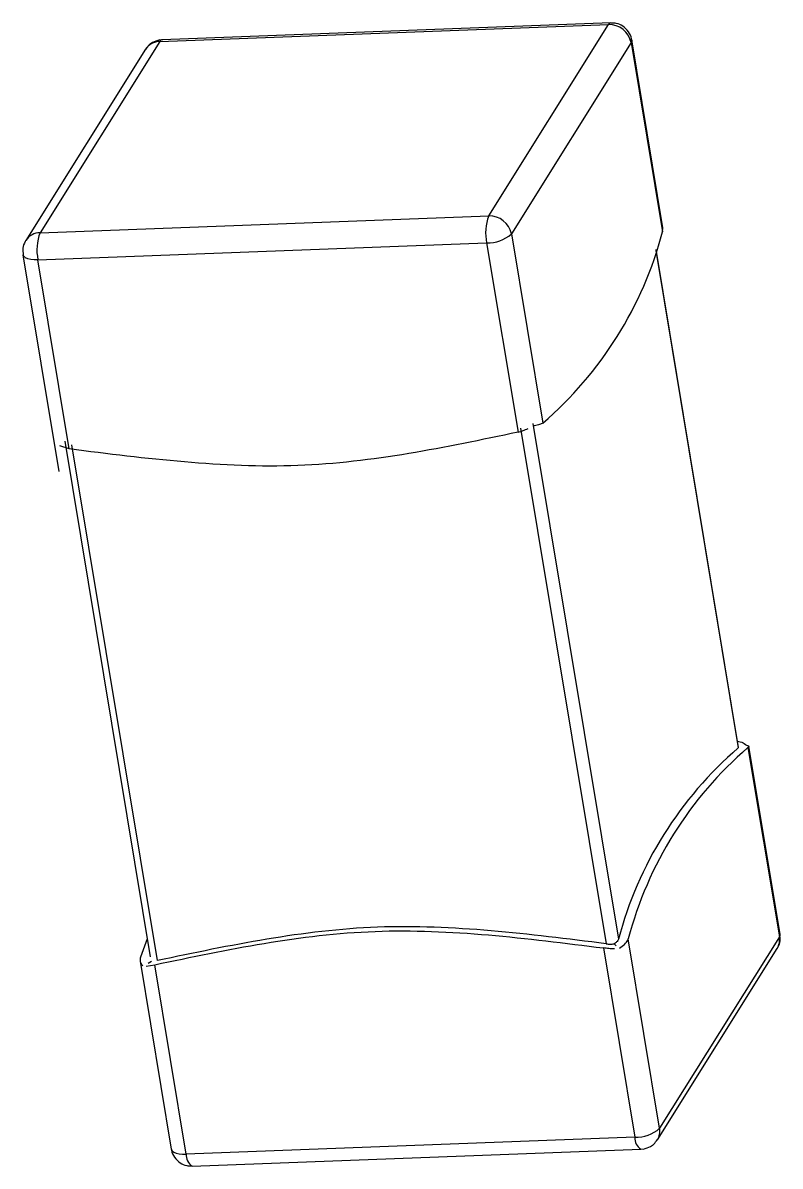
# Model space of a CAD drawing. Header units: millimetres. Extents: x -294 to 2792, y 5 to 1659.
# Drawn here: x 713.8973 to 714.0456, y 558.9704 to 559.1944 of the extents above; entities that cross this region are included whole.
import ezdxf

# ---------------------------------------------------------------- set-up
doc = ezdxf.new("R2010")
doc.units = ezdxf.units.MM
doc.layers.get('0').update_dxf_attribs({"lineweight": 18})

msp = doc.modelspace()

# ---------------------------------------------------------------- linework, layer by layer
at = {"color": 7, "linetype": 'Continuous', "lineweight": 25}
for p, q in [((713.9241281538181, 559.1907129909674), (714.0119946855621, 559.1940053878733)), ((714.0124498506706, 559.1943523324913), (713.9245833189266, 559.1910599355855)), ((713.9885451083395, 559.1565275127195), (714.0119946855621, 559.1940053878733)), ((713.9241281538181, 559.1907129909674), (713.9006785765955, 559.1532351158137)), ((713.924670717297, 559.1909883531833), (713.9240791112132, 559.1910089166314)), ((714.0164199112787, 559.1904982852961), (713.9929703340564, 559.1530204101422)), ((714.0164199112787, 559.1904982852961), (714.0225658357824, 559.1534134529237)), ((714.0226456344784, 559.154202418652), (714.0165458032227, 559.1910091219374)), ((713.9213421561717, 559.1891844216741), (713.8978925789494, 559.1517065465201)), ((713.9006785765955, 559.1532351158137), (713.9885451083395, 559.1565275127195)), ((714.0225658357824, 559.1534134529237), (714.0226317739209, 559.1542009366648)), ((713.9929703340564, 559.1530204101422), (713.99911625856, 559.1159355777698)), ((713.9002639714877, 559.1479553927119), (713.9881305032318, 559.1512477896179)), ((713.9881305032318, 559.1512477896179), (713.9942764277353, 559.1141629572456)), ((714.0212449112764, 559.1497865096981), (714.037401047717, 559.0522995309151)), ((714.0374868640422, 559.0524169483191), (714.0213180081364, 559.1499806770257)), ((713.8973373423906, 559.1489308812119), (713.9043788491203, 559.1064420584859)), ((713.9064098959914, 559.1108705603398), (713.9002639714877, 559.1479553927119)), ((713.9972061165655, 559.1158640039242), (714.0139514704946, 559.0148216557614)), ((713.9947862011531, 559.1149776936619), (714.0115315550825, 559.013935345499)), ((713.9064098959914, 559.1108705603398), (713.9045632177563, 559.1114585624177)), ((713.9055193008326, 559.1124284593268), (713.9222646547618, 559.0113861111637)), ((713.9236650233382, 559.0106429485933), (713.9069196694093, 559.1116852967561)), ((714.037401047717, 559.0522995309151), (714.0374800483557, 559.0524162200596)), ((714.0393111897115, 559.0523711047609), (714.0454571142151, 559.0152862723886)), ((714.0455830061591, 559.0157971090299), (714.0394828908301, 559.0526055264279)), ((713.9216709447146, 559.0149295684364), (713.9203545127673, 559.0113145373181)), ((714.0220075369926, 558.9778083972348), (714.015861612489, 559.0148932296071)), ((714.0454571142151, 559.0152862723886), (714.0220075369926, 558.9778083972348)), ((714.0110217816645, 559.0131206090826), (714.0171677061679, 558.9760357767104)), ((714.0130829256916, 559.0139146077998), (714.0135148266929, 559.0135656513861)), ((714.0215781923779, 558.9755435685679), (714.0450277696003, 559.0130214437218)), ((713.9202747140714, 559.0105255715896), (713.9263745453271, 558.9737188683043)), ((713.9218280109601, 559.0101301067886), (713.9225149444247, 559.0105209575362)), ((713.9214548309178, 559.009533678337), (713.9231552499205, 559.0098282121768)), ((713.929301174424, 558.9727433798046), (713.9231552499203, 559.0098282121768)), ((714.0171677061679, 558.9760357767104), (713.929301174424, 558.9727433798046)), ((713.930470497879, 558.9703756577504), (714.0183370296231, 558.9736680546562)), ((714.0180742165271, 558.9737457342115), (714.018841237337, 558.9737190736105))]:
    msp.add_line(p, q, dxfattribs=at)
for points in [[(714.0165460038264, 559.1910079034064), (714.0165454093136, 559.190813429133), (714.0164199112787, 559.1904982852961)], [(713.9002639714877, 559.1479553927119), (713.8995382613607, 559.1479587758462), (713.8988796204799, 559.1480246486957), (713.8983133600452, 559.1481504798038), (713.8978612411274, 559.1483314335514), (713.8975406384031, 559.1485605559877), (713.8973638724551, 559.1488290420658), (713.8973371417868, 559.1489320997429)], [(714.0454571142151, 559.0152862723886), (714.04558261225, 559.0156014162255), (714.045583006159, 559.0157971090299)], [(713.9263745453271, 558.9737188683043), (713.9264010753915, 558.9736170291584), (713.9265778413395, 558.9733485430803), (713.9268984440639, 558.9731194206441), (713.9273505629816, 558.9729384668965), (713.9279168234162, 558.9728126357884), (713.928575464297, 558.9727467629389), (713.929301174424, 558.9727433798046)]]:
    msp.add_lwpolyline(points, dxfattribs=at)
for centre, radius, start, end in [((714.0125123300259, 559.1937978675763), 0.0005576920876132552, 96.05278990282669, 158.1544719404998), ((714.0121385584458, 559.1896415219061), 0.004366237005276962, 11.31627394561236, 91.8883082817748), ((713.9241710928292, 559.1873315404233), 0.003381723161488318, 90.7275256157718, 146.7762253461297), ((713.9246471799723, 559.1905041113075), 0.0005594808854135913, 96.55421966203735, 158.0779097216423), ((713.9972260732333, 559.1531896749658), 0.00930055441126851, 158.9682094842913, 192.0515948980969), ((713.9886889812228, 559.1521636467517), 0.004366237006012747, 11.31627394824447, 91.8883082755157), ((713.9007219591804, 559.1498518889764), 0.003383504969877135, 90.73465448904427, 146.3996453157043), ((713.9093595414885, 559.1498972780597), 0.009300554410607318, 158.9682094812244, 192.0515948981431), ((713.9884076858299, 559.1579844576876), 0.006742368046490992, 267.643873815624, 312.5873175473458), ((713.9505402544642, 559.1724041915718), 0.07448712988584918, 310.7031104223861, 345.2291827582931), ((714.085977051811, 558.9958309171144), 0.07448712988381873, 130.7031104256139, 165.2291827616977), ((714.0878871938053, 558.99590249096), 0.07448712988367232, 130.7031104245517, 165.2291827609627), ((714.0422784297022, 559.0147157472157), 0.003229478937141215, 328.3562040009803, 10.17537210630996), ((714.0174448887653, 558.9827724447819), 0.006742368048166811, 267.643873820081, 312.5873175424032), ((714.018830108215, 558.9772378367597), 0.003228249199411178, 327.972376468048, 10.17992607696134), ((714.0198059463013, 558.9758637046124), 0.002643845647586985, 176.2683227560586, 236.1522461595887), ((713.9319283080771, 558.9725682141709), 0.002632966811572312, 176.1854173025303, 236.380439449479)]:
    msp.add_arc(centre, radius, start, end, dxfattribs=at)
for points, knots in [([(714.0165119813421, 559.1910039631698), (714.0165111047482, 559.1910764557603), (714.0165041274676, 559.1916534631879), (714.0159450964011, 559.1926786705226), (714.0149014164016, 559.1937291503228), (714.0136664794292, 559.1943167884767), (714.0128698975506, 559.1942913628466), (714.0125373218629, 559.1942807475581)], [0, 0, 0, 0, 0.0002223463122444666, 0.001769773611303679, 0.003367389022991038, 0.004781709828441533, 0.005795421980487042, 0.005795421980487042, 0.005795421980487042, 0.005795421980487042]), ([(713.9240791112132, 559.1910089166314), (713.9235923449809, 559.190871763842), (713.9228496159889, 559.1906624901778), (713.9219363375472, 559.189988846509), (713.9215847283499, 559.1894808700183), (713.9213840011286, 559.1891908755864)], [0, 0, 0, 0, 0.001520036188960228, 0.002319337027837513, 0.003382694232314129, 0.003382694232314129, 0.003382694232314129, 0.003382694232314129]), ([(713.897934423906, 559.1517130004327), (713.8978830614884, 559.1516506298046), (713.8975332131125, 559.1512258004472), (713.8972483794366, 559.1502361501523), (713.8973318165936, 559.149352673811), (713.8973711642714, 559.1489360399795)], [0, 0, 0, 0, 0.0002472848642527903, 0.001684348441410906, 0.002966856549687467, 0.002966856549687467, 0.002966856549687467, 0.002966856549687467]), ([(713.99911625856, 559.1159355777698), (713.9989382423972, 559.1158467408233), (713.9985821496534, 559.1156690367787), (713.9977974569033, 559.1154831264112), (713.9973016656944, 559.115394306505), (713.9972062052274, 559.115377204972)], [0, 0, 0, 0, 0.0008950936268052156, 0.001790491047309818, 0.002004002144868008, 0.002004002144868008, 0.002004002144868008, 0.002004002144868008]), ([(714.037282505026, 559.053650061393), (714.0374566091383, 559.0536072747196), (714.0380681413842, 559.0534569886056), (714.038617032139, 559.0531536236032), (714.0389357550863, 559.0529141128922), (714.0389971225346, 559.0528679971)], [0, 0, 0, 0, 0.0004649351177500441, 0.001633062040525528, 0.001911606579122433, 0.001911606579122433, 0.001911606579122433, 0.001911606579122433]), ([(714.0390355945395, 559.052847580365), (714.0392046565917, 559.0527936632012), (714.0395430900128, 559.0526857302266), (714.0394937748948, 559.0525035183184), (714.0393433018838, 559.0523943929976), (714.0393111897115, 559.0523711047609)], [0, 0, 0, 0, 0.0004165104224810449, 0.0008337828948815549, 0.0009469920076492832, 0.0009469920076492832, 0.0009469920076492832, 0.0009469920076492832]), ([(714.0139514704946, 559.0148216557614), (714.0138791015435, 559.0146775831779), (714.0137343354459, 559.0143893818798), (714.0133720699105, 559.0140864055435), (714.0131333831483, 559.0139446072866), (714.0130829519785, 559.0139146473009)], [0, 0, 0, 0, 0.0005696990495026272, 0.001139620055874455, 0.00129229431484147, 0.00129229431484147, 0.00129229431484147, 0.00129229431484147]), ([(714.014158233256, 559.0130877743997), (714.0145099609274, 559.013325799355), (714.0152140597932, 559.0138022847578), (714.0156890382225, 559.0144580158083), (714.0158312609869, 559.0148166863727), (714.015861612489, 559.0148932296071)], [0, 0, 0, 0, 0.001122755601527041, 0.002247565403109289, 0.00255273463446385, 0.00255273463446385, 0.00255273463446385, 0.00255273463446385]), ([(714.0449859246435, 559.0130149898092), (714.0450372867211, 559.0130773604138), (714.0453871327821, 559.0135021896122), (714.045671851427, 559.0144911705221), (714.0455885163672, 559.0153739924065), (714.0455492496188, 559.0157899703256)], [0, 0, 0, 0, 0.0002472868974294202, 0.001684362289770998, 0.002964857864289699, 0.002964857864289699, 0.002964857864289699, 0.002964857864289699]), ([(713.9203545127673, 559.0113145373181), (713.9202982080207, 559.0110288749845), (713.9201855794176, 559.0104574533641), (713.9205009480089, 559.0098932746344), (713.9207825599967, 559.0096397863598), (713.920836782039, 559.0095909793041)], [0, 0, 0, 0, 0.0008806934600855216, 0.001761685826474494, 0.001971761981255893, 0.001971761981255893, 0.001971761981255893, 0.001971761981255893]), ([(714.018841237337, 558.9737190736105), (714.0193280035694, 558.9738562264), (714.0200707325614, 558.9740655000643), (714.0209840110026, 558.9747391437331), (714.0213356201999, 558.9752471202235), (714.021536347421, 558.9755371146554)], [0, 0, 0, 0, 0.001520036189233869, 0.002319337027082536, 0.00338269423159999, 0.00338269423159999, 0.00338269423159999, 0.00338269423159999]), ([(713.9264083019133, 558.9737260070102), (713.9264091750076, 558.9736528538675), (713.9264160694523, 558.9730751953873), (713.926975039087, 558.9720483251921), (713.9280194214554, 558.9710022923094), (713.92919747028, 558.9704281595076), (713.9299343853287, 558.9704465235332), (713.9302077369307, 558.9704533354931)], [0, 0, 0, 0, 0.0002244369488109695, 0.001772280752579235, 0.003370326187087541, 0.004785027611071154, 0.005619241143963276, 0.005619241143963276, 0.005619241143963276, 0.005619241143963276])]:
    msp.add_open_spline(points, degree=3, knots=knots, dxfattribs=at)
for points in [[(713.9942764277353, 559.1141629572456), (713.9800374584612, 559.1111677015679), (713.9515595199131, 559.1051771902124), (713.9214597706319, 559.1089727702973), (713.9064098959914, 559.1108705603398)], [(713.9942764277353, 559.1141629572456), (713.9946054294201, 559.1142586312326), (713.9952634327897, 559.1144499792063), (713.9959211665893, 559.114746064412), (713.9962500334891, 559.114894107015)], [(714.0115315550823, 559.0139353454991), (713.9964816804417, 559.0158331355416), (713.9663819311604, 559.0196287156264), (713.9379039926124, 559.0136382042709), (713.9236650233382, 559.0106429485933)], [(713.9231552499205, 559.0098282121768), (713.9373942191945, 559.0128234678546), (713.9658721577426, 559.01881397921), (713.9959719070238, 559.0150183991251), (714.0110217816646, 559.0131206090826)], [(714.0131416466508, 559.0129692229344), (714.0127884032121, 559.0129682696511), (714.012081916335, 559.0129663630844), (714.011375159888, 559.01306919375), (714.0110217816645, 559.0131206090826)], [(714.0115315550825, 559.013935345499), (714.0116627886374, 559.0139172118031), (714.0119252557473, 559.0138809444111), (714.0123284784269, 559.013865713037), (714.0127229719201, 559.0138748327018), (714.0129629291773, 559.013901359052), (714.013082907806, 559.013914622227)]]:
    msp.add_open_spline(points, degree=3, dxfattribs=at)

doc.saveas('drawing.dxf')
